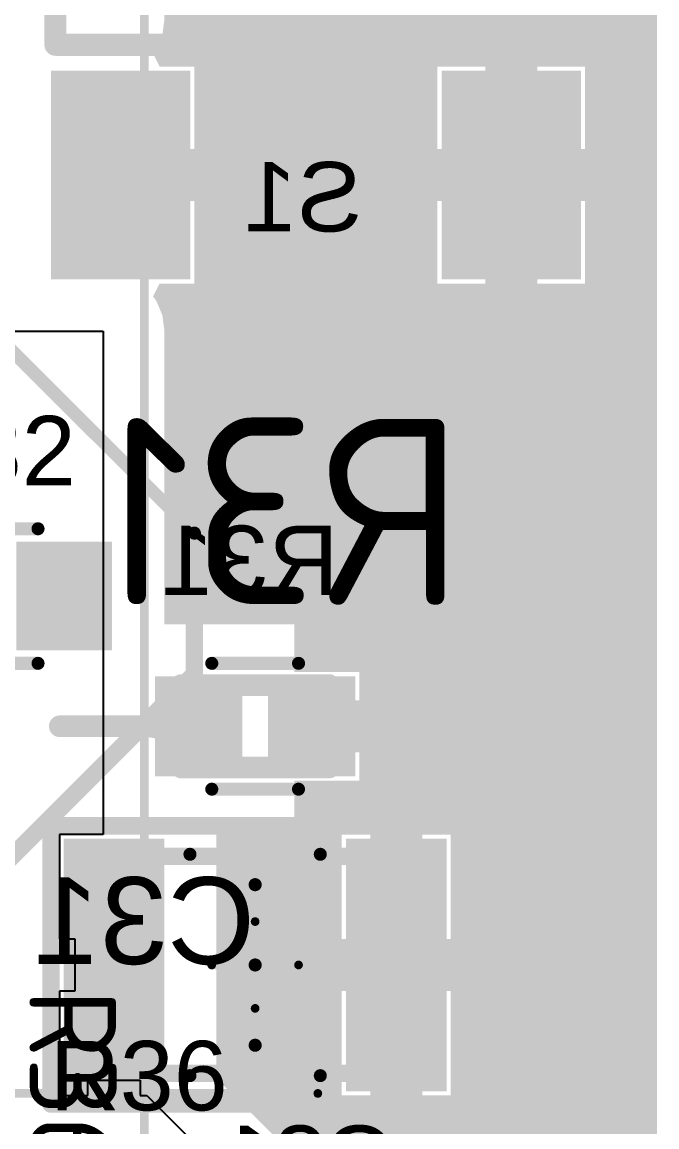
# Model space of a CAD drawing. Header units: inches. Extents: x -0.1 to 94.8, y -0.8 to 67.1.
# Drawn here: x 72.82 to 80.13, y 33.88 to 46.61 of the extents above; entities that cross this region are included whole.
import ezdxf

# ---------------------------------------------------------------- set-up
doc = ezdxf.new("R2010")
doc.units = ezdxf.units.IN
for name, color, linetype in [('Assembly Notes', 56, 'Continuous'), ('Board Layer Stack Bottom Overlay', 54, 'Continuous'), ('Board Layer Stack Bottom Solder', 6, 'Continuous'), ('Bottom Layer', 5, 'Continuous'), ('Bottom Paste', 16, 'Continuous'), ('Layer 1', 76, 'Continuous'), ('Layer 2', 16, 'Continuous'), ('Mechanical 13', 56, 'Continuous'), ('Mechanical 15', 56, 'Continuous'), ('Mechanical 16', 56, 'Continuous'), ('Mechanical 20', 56, 'Continuous'), ('Mechanical 4', 56, 'Continuous'), ('Top Assembly', 76, 'Continuous'), ('Top Layer', 1, 'Continuous'), ('Top Overlay', 2, 'Continuous'), ('Top Paste', 8, 'Continuous'), ('Top Solder', 216, 'Continuous'), ('Via Holes', 16, 'Continuous')]:
    doc.layers.add(name, color=color, linetype=linetype)
doc.styles.add('Arial', font='', dxfattribs={"height": 0.2})
doc.styles.add('GOST type B', font='', dxfattribs={"height": 0.2})
doc.styles.get('Arial').set_extended_font_data('Arial')
doc.styles.get('GOST type B').set_extended_font_data('GOST type B')

# ---------------------------------------------------------------- blocks, each defined once
blk = doc.blocks.new('B______SMD_6_6_B_6')
at = {"layer": 'Board Layer Stack Bottom Solder'}
for points in [[(-3.298, 1.448), (-5.702, 1.448), (-5.702, 3.052), (-3.298, 3.052)], [(5.702, 1.448), (3.298, 1.448), (3.298, 3.052), (5.702, 3.052)], [(-3.298, -3.052), (-5.702, -3.052), (-5.702, -1.448), (-3.298, -1.448)], [(5.702, -3.052), (3.298, -3.052), (3.298, -1.448), (5.702, -1.448)]]:
    blk.add_hatch(color=6, dxfattribs=at).paths.add_polyline_path(points)
at = {"layer": 'Bottom Layer'}
for points in [[(-3.4, 1.55), (-5.6, 1.55), (-5.6, 2.95), (-3.4, 2.95)], [(5.6, 1.55), (3.4, 1.55), (3.4, 2.95), (5.6, 2.95)], [(-3.4, -2.95), (-5.6, -2.95), (-5.6, -1.55), (-3.4, -1.55)], [(5.6, -2.95), (3.4, -2.95), (3.4, -1.55), (5.6, -1.55)]]:
    blk.add_hatch(color=5, dxfattribs=at).paths.add_polyline_path(points)
at = {"layer": 'Bottom Paste'}
for points in [[(-3.4, 1.55), (-5.6, 1.55), (-5.6, 2.95), (-3.4, 2.95)], [(5.6, 1.55), (3.4, 1.55), (3.4, 2.95), (5.6, 2.95)], [(-3.4, -2.95), (-5.6, -2.95), (-5.6, -1.55), (-3.4, -1.55)], [(5.6, -2.95), (3.4, -2.95), (3.4, -1.55), (5.6, -1.55)]]:
    blk.add_hatch(color=16, dxfattribs=at).paths.add_polyline_path(points)
at = {"layer": 'Board Layer Stack Bottom Overlay'}
for points in [[(-3, -3, 0.254, 0.254, 0), (-3, 3, 0.254, 0.254, 0)], [(3, 3, 0.254, 0.254, 0), (-3, 3, 0.254, 0.254, 0)], [(3, -3, 0.254, 0.254, 0), (3, 3, 0.254, 0.254, 0)], [(3, -3, 0.254, 0.254, 0), (-3, -3, 0.254, 0.254, 0)]]:
    blk.add_lwpolyline(points, format="xyseb", dxfattribs=at)
for points in [[(-3.063, 3, 0.127, 0.127, 1), (-2.936, 3, 0.127, 0.127, 1)], [(-3.063, 3, 0.127, 0.127, 1), (-2.936, 3, 0.127, 0.127, 1)], [(2.936, 3, 0.127, 0.127, 1), (3.063, 3, 0.127, 0.127, 1)], [(2.936, 3, 0.127, 0.127, 1), (3.063, 3, 0.127, 0.127, 1)], [(-3.063, -3, 0.127, 0.127, 1), (-2.936, -3, 0.127, 0.127, 1)], [(-3.063, -3, 0.127, 0.127, 1), (-2.936, -3, 0.127, 0.127, 1)], [(2.936, -3, 0.127, 0.127, 1), (3.063, -3, 0.127, 0.127, 1)], [(2.936, -3, 0.127, 0.127, 1), (3.063, -3, 0.127, 0.127, 1)]]:
    blk.add_lwpolyline(points, format="xyseb", close=True, dxfattribs=at)
blk = doc.blocks.new('JK00136NL_B_55')
at = {"layer": 'Mechanical 20'}
for points in [[(17.51, 10.242, 0.1, 0.1, 0), (17.51, -10.242, 0.1, 0.1, 0)], [(-17.51, -10.242, 0.1, 0.1, 0), (17.51, -10.242, 0.1, 0.1, 0)]]:
    blk.add_lwpolyline(points, format="xyseb", dxfattribs=at)
blk.add_lwpolyline([(17.485, -10.242, 0.05, 0.05, 1), (17.535, -10.242, 0.05, 0.05, 1)], format="xyseb", close=True, dxfattribs=at)
blk.add_lwpolyline([(17.485, -10.242, 0.05, 0.05, 1), (17.535, -10.242, 0.05, 0.05, 1)], format="xyseb", close=True, dxfattribs=at)
blk = doc.blocks.new('JK00136NL_B_56')
at = {"layer": 'Mechanical 20'}
blk.add_lwpolyline([(17.51, 10.242, 0.1, 0.1, 0), (-17.51, 10.242, 0.1, 0.1, 0)], format="xyseb", dxfattribs=at)
blk = doc.blocks.new('0402R_67')
at = {"layer": 'Top Layer'}
for points in [[(-0.914, -0.305), (-0.914, 0.305), (-0.279, 0.305), (-0.279, -0.305)], [(0.279, -0.305), (0.279, 0.305), (0.914, 0.305), (0.914, -0.305)]]:
    blk.add_hatch(color=1, dxfattribs=at).paths.add_polyline_path(points)
at = {"layer": 'Top Paste'}
for points in [[(-0.914, -0.305), (-0.914, 0.305), (-0.279, 0.305), (-0.279, -0.305)], [(0.279, -0.305), (0.279, 0.305), (0.914, 0.305), (0.914, -0.305)]]:
    blk.add_hatch(color=8, dxfattribs=at).paths.add_polyline_path(points)
at = {"layer": 'Top Solder'}
for points in [[(-1.016, -0.407), (-1.016, 0.407), (-0.178, 0.407), (-0.178, -0.407)], [(0.178, -0.407), (0.178, 0.407), (1.016, 0.407), (1.016, -0.407)]]:
    blk.add_hatch(color=216, dxfattribs=at).paths.add_polyline_path(points)
at = {"layer": 'Assembly Notes'}
for points in [[(-1, -0.4, 0.15, 0.15, 0), (-1, 0.4, 0.15, 0.15, 0)], [(1, 0.4, 0.15, 0.15, 0), (-1, 0.4, 0.15, 0.15, 0)], [(1, -0.4, 0.15, 0.15, 0), (1, 0.4, 0.15, 0.15, 0)], [(1, -0.4, 0.15, 0.15, 0), (-1, -0.4, 0.15, 0.15, 0)]]:
    blk.add_lwpolyline(points, format="xyseb", dxfattribs=at)
for points in [[(-1.038, 0.4, 0.075, 0.075, 1), (-0.962, 0.4, 0.075, 0.075, 1)], [(-1.038, 0.4, 0.075, 0.075, 1), (-0.962, 0.4, 0.075, 0.075, 1)], [(0.962, 0.4, 0.075, 0.075, 1), (1.038, 0.4, 0.075, 0.075, 1)], [(0.962, 0.4, 0.075, 0.075, 1), (1.038, 0.4, 0.075, 0.075, 1)], [(-1.038, -0.4, 0.075, 0.075, 1), (-0.962, -0.4, 0.075, 0.075, 1)], [(-1.038, -0.4, 0.075, 0.075, 1), (-0.962, -0.4, 0.075, 0.075, 1)], [(0.962, -0.4, 0.075, 0.075, 1), (1.038, -0.4, 0.075, 0.075, 1)], [(0.962, -0.4, 0.075, 0.075, 1), (1.038, -0.4, 0.075, 0.075, 1)]]:
    blk.add_lwpolyline(points, format="xyseb", close=True, dxfattribs=at)
at = {"layer": 'Top Overlay'}
for points in [[(0.375, 0.55, 0.15, 0.15, 0), (-0.375, 0.55, 0.15, 0.15, 0)], [(0.375, -0.55, 0.15, 0.15, 0), (-0.375, -0.55, 0.15, 0.15, 0)]]:
    blk.add_lwpolyline(points, format="xyseb", dxfattribs=at)
for points in [[(-0.413, 0.55, 0.075, 0.075, 1), (-0.337, 0.55, 0.075, 0.075, 1)], [(0.337, 0.55, 0.075, 0.075, 1), (0.413, 0.55, 0.075, 0.075, 1)], [(-0.413, -0.55, 0.075, 0.075, 1), (-0.337, -0.55, 0.075, 0.075, 1)], [(0.337, -0.55, 0.075, 0.075, 1), (0.413, -0.55, 0.075, 0.075, 1)]]:
    blk.add_lwpolyline(points, format="xyseb", close=True, dxfattribs=at)
at = {"layer": 'Assembly Notes', "style": 'GOST type B'}
blk.add_text('R36', height=1, dxfattribs=at).set_placement((-1.075, 0.8))
blk = doc.blocks.new('0603R_B_73')
at = {"layer": 'Board Layer Stack Bottom Solder'}
for points in [[(-0.148, 0.577), (-0.148, -0.577), (-1.152, -0.577), (-1.152, 0.577)], [(1.152, 0.577), (1.152, -0.577), (0.148, -0.577), (0.148, 0.577)]]:
    blk.add_hatch(color=6, dxfattribs=at).paths.add_polyline_path(points)
at = {"layer": 'Bottom Layer'}
for points in [[(-0.25, 0.475), (-0.25, -0.475), (-1.05, -0.475), (-1.05, 0.475)], [(1.05, 0.475), (1.05, -0.475), (0.25, -0.475), (0.25, 0.475)]]:
    blk.add_hatch(color=5, dxfattribs=at).paths.add_polyline_path(points)
at = {"layer": 'Bottom Paste'}
for points in [[(-0.25, 0.475), (-0.25, -0.475), (-1.05, -0.475), (-1.05, 0.475)], [(1.05, 0.475), (1.05, -0.475), (0.25, -0.475), (0.25, 0.475)]]:
    blk.add_hatch(color=16, dxfattribs=at).paths.add_polyline_path(points)
at = {"layer": 'Assembly Notes'}
for points in [[(-0.85, 0.475, 0.25, 0.25, 0), (-0.85, -0.475, 0.25, 0.25, 0)], [(0.85, 0.475, 0.25, 0.25, 0), (-0.85, 0.475, 0.25, 0.25, 0)], [(0.85, 0.475, 0.25, 0.25, 0), (0.85, -0.475, 0.25, 0.25, 0)], [(0.85, -0.475, 0.25, 0.25, 0), (-0.85, -0.475, 0.25, 0.25, 0)]]:
    blk.add_lwpolyline(points, format="xyseb", dxfattribs=at)
for points in [[(-0.913, 0.475, 0.125, 0.125, 1), (-0.788, 0.475, 0.125, 0.125, 1)], [(-0.913, 0.475, 0.125, 0.125, 1), (-0.788, 0.475, 0.125, 0.125, 1)], [(0.787, 0.475, 0.125, 0.125, 1), (0.912, 0.475, 0.125, 0.125, 1)], [(0.787, 0.475, 0.125, 0.125, 1), (0.912, 0.475, 0.125, 0.125, 1)], [(-0.913, -0.475, 0.125, 0.125, 1), (-0.788, -0.475, 0.125, 0.125, 1)], [(-0.913, -0.475, 0.125, 0.125, 1), (-0.788, -0.475, 0.125, 0.125, 1)], [(0.787, -0.475, 0.125, 0.125, 1), (0.912, -0.475, 0.125, 0.125, 1)], [(0.787, -0.475, 0.125, 0.125, 1), (0.912, -0.475, 0.125, 0.125, 1)]]:
    blk.add_lwpolyline(points, format="xyseb", close=True, dxfattribs=at)
at = {"layer": 'Board Layer Stack Bottom Overlay'}
for points in [[(0.5, 0.725, 0.15, 0.15, 0), (-0.5, 0.725, 0.15, 0.15, 0)], [(0.5, -0.725, 0.15, 0.15, 0), (-0.5, -0.725, 0.15, 0.15, 0)]]:
    blk.add_lwpolyline(points, format="xyseb", dxfattribs=at)
for points in [[(-0.537, 0.725, 0.075, 0.075, 1), (-0.462, 0.725, 0.075, 0.075, 1)], [(0.462, 0.725, 0.075, 0.075, 1), (0.537, 0.725, 0.075, 0.075, 1)], [(-0.537, -0.725, 0.075, 0.075, 1), (-0.462, -0.725, 0.075, 0.075, 1)], [(0.462, -0.725, 0.075, 0.075, 1), (0.537, -0.725, 0.075, 0.075, 1)]]:
    blk.add_lwpolyline(points, format="xyseb", close=True, dxfattribs=at)
at = {"layer": 'Assembly Notes', "style": 'GOST type B', "text_generation_flag": 2}
blk.add_text('R31', height=2.15, rotation=180, dxfattribs=at).set_placement((-2.4, -1.4))
blk = doc.blocks.new('0603C_108')
at = {"layer": 'Top Layer'}
for points in [[(-1.25, -0.525), (-1.25, 0.525), (-0.35, 0.525), (-0.35, -0.525)], [(0.35, -0.525), (0.35, 0.525), (1.25, 0.525), (1.25, -0.525)]]:
    blk.add_hatch(color=1, dxfattribs=at).paths.add_polyline_path(points)
at = {"layer": 'Top Paste'}
for points in [[(-1.25, -0.525), (-1.25, 0.525), (-0.35, 0.525), (-0.35, -0.525)], [(0.35, -0.525), (0.35, 0.525), (1.25, 0.525), (1.25, -0.525)]]:
    blk.add_hatch(color=8, dxfattribs=at).paths.add_polyline_path(points)
at = {"layer": 'Top Solder'}
for points in [[(-1.352, -0.627), (-1.352, 0.627), (-0.248, 0.627), (-0.248, -0.627)], [(0.248, -0.627), (0.248, 0.627), (1.352, 0.627), (1.352, -0.627)]]:
    blk.add_hatch(color=216, dxfattribs=at).paths.add_polyline_path(points)
at = {"layer": 'Top Overlay'}
for points in [[(-0.5, 0.775, 0.15, 0.15, 0), (0.5, 0.775, 0.15, 0.15, 0)], [(0, -0.45, 0.15, 0.15, 0), (0, 0.45, 0.15, 0.15, 0)], [(-0.5, -0.775, 0.15, 0.15, 0), (0.5, -0.775, 0.15, 0.15, 0)]]:
    blk.add_lwpolyline(points, format="xyseb", dxfattribs=at)
for points in [[(-0.537, 0.775, 0.075, 0.075, 1), (-0.462, 0.775, 0.075, 0.075, 1)], [(0.462, 0.775, 0.075, 0.075, 1), (0.537, 0.775, 0.075, 0.075, 1)], [(-0.038, 0.45, 0.075, 0.075, 1), (0.038, 0.45, 0.075, 0.075, 1)], [(-0.038, -0.45, 0.075, 0.075, 1), (0.038, -0.45, 0.075, 0.075, 1)], [(-0.537, -0.775, 0.075, 0.075, 1), (-0.462, -0.775, 0.075, 0.075, 1)], [(0.462, -0.775, 0.075, 0.075, 1), (0.537, -0.775, 0.075, 0.075, 1)]]:
    blk.add_lwpolyline(points, format="xyseb", close=True, dxfattribs=at)
blk = doc.blocks.new('1210C_B_109')
at = {"layer": 'Board Layer Stack Bottom Solder'}
for points in [[(-2.204, 1.455), (-1.046, 1.455), (-1.046, -1.455), (-2.204, -1.455)], [(1.046, 1.455), (2.204, 1.455), (2.204, -1.455), (1.046, -1.455)]]:
    blk.add_hatch(color=6, dxfattribs=at).paths.add_polyline_path(points)
at = {"layer": 'Bottom Layer'}
for points in [[(-2.102, 1.353), (-1.148, 1.353), (-1.148, -1.353), (-2.102, -1.353)], [(1.148, 1.353), (2.102, 1.353), (2.102, -1.353), (1.148, -1.353)]]:
    blk.add_hatch(color=5, dxfattribs=at).paths.add_polyline_path(points)
at = {"layer": 'Bottom Paste'}
for points in [[(-2.102, 1.353), (-1.148, 1.353), (-1.148, -1.353), (-2.102, -1.353)], [(1.148, 1.353), (2.102, 1.353), (2.102, -1.353), (1.148, -1.353)]]:
    blk.add_hatch(color=16, dxfattribs=at).paths.add_polyline_path(points)
at = {"layer": 'Board Layer Stack Bottom Overlay'}
for points in [[(0.75, 1.275, 0.15, 0.15, 0), (-0.75, 1.275, 0.15, 0.15, 0)], [(0, 0.925, 0.15, 0.15, 0), (0, 0, 0.15, 0.15, 0)], [(0, 0, 0.15, 0.15, 0), (0, -0.925, 0.15, 0.15, 0)], [(0.75, -1.275, 0.15, 0.15, 0), (-0.75, -1.275, 0.15, 0.15, 0)]]:
    blk.add_lwpolyline(points, format="xyseb", dxfattribs=at)
for points in [[(-0.788, 1.275, 0.075, 0.075, 1), (-0.713, 1.275, 0.075, 0.075, 1)], [(0.713, 1.275, 0.075, 0.075, 1), (0.788, 1.275, 0.075, 0.075, 1)], [(-0.038, 0.925, 0.075, 0.075, 1), (0.038, 0.925, 0.075, 0.075, 1)], [(-0.038, 0, 0.075, 0.075, 1), (0.038, 0, 0.075, 0.075, 1)], [(-0.038, 0, 0.075, 0.075, 1), (0.038, 0, 0.075, 0.075, 1)], [(-0.038, -0.925, 0.075, 0.075, 1), (0.038, -0.925, 0.075, 0.075, 1)], [(-0.788, -1.275, 0.075, 0.075, 1), (-0.713, -1.275, 0.075, 0.075, 1)], [(0.713, -1.275, 0.075, 0.075, 1), (0.788, -1.275, 0.075, 0.075, 1)]]:
    blk.add_lwpolyline(points, format="xyseb", close=True, dxfattribs=at)
at = {"layer": 'Mechanical 13'}
for points in [[(-1.6, 1.25, 0.2, 0.2, 0), (-1.6, -1.25, 0.2, 0.2, 0)], [(1.6, 1.25, 0.2, 0.2, 0), (-1.6, 1.25, 0.2, 0.2, 0)], [(1.6, 1.25, 0.2, 0.2, 0), (1.6, -1.25, 0.2, 0.2, 0)], [(1.6, -1.25, 0.2, 0.2, 0), (-1.6, -1.25, 0.2, 0.2, 0)]]:
    blk.add_lwpolyline(points, format="xyseb", dxfattribs=at)
for points in [[(-1.65, 1.25, 0.1, 0.1, 1), (-1.55, 1.25, 0.1, 0.1, 1)], [(-1.65, 1.25, 0.1, 0.1, 1), (-1.55, 1.25, 0.1, 0.1, 1)], [(1.55, 1.25, 0.1, 0.1, 1), (1.65, 1.25, 0.1, 0.1, 1)], [(1.55, 1.25, 0.1, 0.1, 1), (1.65, 1.25, 0.1, 0.1, 1)], [(-1.65, -1.25, 0.1, 0.1, 1), (-1.55, -1.25, 0.1, 0.1, 1)], [(-1.65, -1.25, 0.1, 0.1, 1), (-1.55, -1.25, 0.1, 0.1, 1)], [(1.55, -1.25, 0.1, 0.1, 1), (1.65, -1.25, 0.1, 0.1, 1)], [(1.55, -1.25, 0.1, 0.1, 1), (1.65, -1.25, 0.1, 0.1, 1)]]:
    blk.add_lwpolyline(points, format="xyseb", close=True, dxfattribs=at)
at = {"layer": 'Mechanical 15'}
for points in [[(-2.352, 1.603, 0.2, 0.2, 0), (-2.352, -1.603, 0.2, 0.2, 0)], [(2.352, 1.603, 0.2, 0.2, 0), (-2.352, 1.603, 0.2, 0.2, 0)], [(2.352, 1.603, 0.2, 0.2, 0), (2.352, -1.603, 0.2, 0.2, 0)], [(2.352, -1.603, 0.2, 0.2, 0), (-2.352, -1.603, 0.2, 0.2, 0)]]:
    blk.add_lwpolyline(points, format="xyseb", dxfattribs=at)
for points in [[(-2.402, 1.603, 0.1, 0.1, 1), (-2.302, 1.603, 0.1, 0.1, 1)], [(-2.402, 1.603, 0.1, 0.1, 1), (-2.302, 1.603, 0.1, 0.1, 1)], [(2.302, 1.603, 0.1, 0.1, 1), (2.402, 1.603, 0.1, 0.1, 1)], [(2.302, 1.603, 0.1, 0.1, 1), (2.402, 1.603, 0.1, 0.1, 1)], [(-2.402, -1.603, 0.1, 0.1, 1), (-2.302, -1.603, 0.1, 0.1, 1)], [(-2.402, -1.603, 0.1, 0.1, 1), (-2.302, -1.603, 0.1, 0.1, 1)], [(2.302, -1.603, 0.1, 0.1, 1), (2.402, -1.603, 0.1, 0.1, 1)], [(2.302, -1.603, 0.1, 0.1, 1), (2.402, -1.603, 0.1, 0.1, 1)]]:
    blk.add_lwpolyline(points, format="xyseb", close=True, dxfattribs=at)
at = {"layer": 'Mechanical 16'}
for points in [[(0, 0.5, 0.1, 0.1, 0), (0, -0.5, 0.1, 0.1, 0)], [(0.5, 0, 0.1, 0.1, 0), (-0.5, 0, 0.1, 0.1, 0)]]:
    blk.add_lwpolyline(points, format="xyseb", dxfattribs=at)
for points in [[(-0.025, 0.5, 0.05, 0.05, 1), (0.025, 0.5, 0.05, 0.05, 1)], [(-0.525, 0, 0.05, 0.05, 1), (-0.475, 0, 0.05, 0.05, 1)], [(0.475, 0, 0.05, 0.05, 1), (0.525, 0, 0.05, 0.05, 1)], [(-0.025, -0.5, 0.05, 0.05, 1), (0.025, -0.5, 0.05, 0.05, 1)]]:
    blk.add_lwpolyline(points, format="xyseb", close=True, dxfattribs=at)
at = {"layer": 'Top Assembly'}
for points in [[(-2.352, 1.603, 0.2, 0.2, 0), (-2.352, -1.603, 0.2, 0.2, 0)], [(2.352, 1.603, 0.2, 0.2, 0), (-2.352, 1.603, 0.2, 0.2, 0)], [(2.352, 1.603, 0.2, 0.2, 0), (2.352, -1.603, 0.2, 0.2, 0)], [(2.352, -1.603, 0.2, 0.2, 0), (-2.352, -1.603, 0.2, 0.2, 0)]]:
    blk.add_lwpolyline(points, format="xyseb", dxfattribs=at)
for points in [[(-2.402, 1.603, 0.1, 0.1, 1), (-2.302, 1.603, 0.1, 0.1, 1)], [(-2.402, 1.603, 0.1, 0.1, 1), (-2.302, 1.603, 0.1, 0.1, 1)], [(2.302, 1.603, 0.1, 0.1, 1), (2.402, 1.603, 0.1, 0.1, 1)], [(2.302, 1.603, 0.1, 0.1, 1), (2.402, 1.603, 0.1, 0.1, 1)], [(-2.402, -1.603, 0.1, 0.1, 1), (-2.302, -1.603, 0.1, 0.1, 1)], [(-2.402, -1.603, 0.1, 0.1, 1), (-2.302, -1.603, 0.1, 0.1, 1)], [(2.302, -1.603, 0.1, 0.1, 1), (2.402, -1.603, 0.1, 0.1, 1)], [(2.302, -1.603, 0.1, 0.1, 1), (2.402, -1.603, 0.1, 0.1, 1)]]:
    blk.add_lwpolyline(points, format="xyseb", close=True, dxfattribs=at)
at = {"layer": 'Top Assembly', "style": 'Arial', "text_generation_flag": 2}
blk.add_text('C31', height=1, rotation=180, dxfattribs=at).set_placement((0, -0.011))

msp = doc.modelspace()

# ---------------------------------------------------------------- hatches: boundary and pattern name
at = {"layer": 'Bottom Layer'}
h = msp.add_hatch(color=5, dxfattribs=at)
h.paths.add_polyline_path([(80, 0), (76.438, 0), (76.361, 0.147), (76.432, 0.317), (76.456, 0.5), (76.456, 11.554), (76.45, 11.6), (76.45, 11.646), (76.438, 11.691), (76.432, 11.737), (76.423, 11.759), (76.452, 11.815), (76.519, 11.88), (76.534, 11.887), (76.584, 11.875), (77, 11.842), (77.416, 11.875), (77.821, 11.972), (78.207, 12.132), (78.562, 12.349), (78.88, 12.62), (79.151, 12.938), (79.368, 13.293), (79.528, 13.679), (79.625, 14.084), (79.658, 14.5), (79.625, 14.916), (79.528, 15.321), (79.368, 15.707), (79.151, 16.062), (78.88, 16.38), (78.562, 16.651), (78.207, 16.868), (77.821, 17.028), (77.416, 17.125), (77, 17.158), (76.584, 17.125), (76.534, 17.113), (76.519, 17.12), (76.452, 17.185), (76.423, 17.241), (76.432, 17.263), (76.438, 17.309), (76.45, 17.354), (76.45, 17.4), (76.456, 17.446), (76.456, 30.75), (76.456, 32.75), (76.432, 32.933), (76.361, 33.103), (76.249, 33.249), (75.052, 34.446), (75.052, 37.325), (75.95, 37.325), (75.95, 37.875), (76.7, 37.875), (76.7, 38.2), (76.523, 38.2), (76.523, 38.8), (76.7, 38.8), (76.7, 39.125), (75.95, 39.125), (75.95, 39.675), (74.456, 39.675), (74.456, 43.05), (74.432, 43.233), (74.361, 43.403), (74.325, 43.45), (74.399, 43.6), (74.8, 43.6), (74.8, 44.55), (74.623, 44.55), (74.623, 45.15), (74.8, 45.15), (74.8, 46.1), (74.399, 46.1), (74.325, 46.25), (74.361, 46.297), (74.432, 46.467), (74.456, 46.65), (74.456, 52.05), (74.432, 52.233), (74.361, 52.403), (74.325, 52.45), (74.399, 52.6), (74.8, 52.6), (74.8, 53.613), (74.801, 53.613), (74.819, 53.621), (75.405, 53.621), (75.421, 53.613), (75.437, 53.612), (75.445, 53.611), (75.455, 53.608), (75.467, 53.604), (75.48, 53.597), (75.495, 53.589), (75.51, 53.579), (75.551, 53.545), (75.573, 53.524), (75.602, 53.512), (75.645, 53.469), (75.81, 53.4), (75.99, 53.4), (76.155, 53.469), (76.198, 53.512), (76.227, 53.524), (76.251, 53.546), (76.27, 53.563), (76.288, 53.577), (76.305, 53.589), (76.32, 53.597), (76.333, 53.604), (76.345, 53.608), (76.355, 53.611), (76.363, 53.612), (76.379, 53.613), (76.395, 53.621), (77.581, 53.621), (77.599, 53.613), (77.6, 53.613), (77.6, 52.6), (79.3, 52.6), (79.3, 55.1), (78.687, 55.1), (78.687, 55.101), (78.679, 55.119), (78.679, 55.15), (78.662, 55.238), (78.612, 55.312), (78.612, 55.312), (78.287, 55.637), (78.213, 55.687), (78.125, 55.704), (77.77, 55.704), (77.649, 55.825), (77.712, 55.975), (77.95, 55.975), (77.95, 57.325), (76.75, 57.325), (76.75, 55.975), (77.113, 55.975), (77.113, 55.974), (77.121, 55.956), (77.121, 55.8), (77.138, 55.712), (77.188, 55.638), (77.513, 55.313), (77.587, 55.263), (77.653, 55.25), (77.638, 55.1), (77.6, 55.1), (77.6, 54.087), (77.599, 54.087), (77.581, 54.079), (76.395, 54.079), (76.379, 54.087), (76.363, 54.088), (76.355, 54.089), (76.345, 54.092), (76.333, 54.096), (76.32, 54.103), (76.305, 54.111), (76.29, 54.121), (76.249, 54.155), (76.227, 54.176), (76.198, 54.188), (76.155, 54.231), (75.99, 54.3), (75.81, 54.3), (75.645, 54.231), (75.602, 54.188), (75.573, 54.176), (75.549, 54.154), (75.53, 54.137), (75.512, 54.123), (75.495, 54.111), (75.48, 54.103), (75.467, 54.096), (75.455, 54.092), (75.445, 54.089), (75.437, 54.088), (75.421, 54.087), (75.405, 54.079), (74.819, 54.079), (74.801, 54.087), (74.8, 54.087), (74.8, 55.1), (74.399, 55.1), (74.325, 55.25), (74.361, 55.297), (74.432, 55.467), (74.456, 55.65), (74.456, 62.325), (74.606, 62.355), (74.632, 62.293), (74.849, 61.938), (75.12, 61.62), (75.438, 61.349), (75.793, 61.132), (76.179, 60.972), (76.584, 60.875), (77, 60.842), (77.416, 60.875), (77.821, 60.972), (78.207, 61.132), (78.562, 61.349), (78.88, 61.62), (79.151, 61.938), (79.368, 62.293), (79.528, 62.679), (79.625, 63.084), (79.658, 63.5), (79.625, 63.916), (79.528, 64.321), (79.368, 64.707), (79.151, 65.062), (78.88, 65.38), (78.562, 65.651), (78.207, 65.868), (77.821, 66.028), (77.416, 66.125), (77, 66.158), (76.584, 66.125), (76.179, 66.028), (75.793, 65.868), (75.438, 65.651), (75.12, 65.38), (74.849, 65.062), (74.632, 64.707), (74.606, 64.645), (74.456, 64.675), (74.456, 65.5), (74.432, 65.683), (74.361, 65.853), (74.249, 65.999), (73.887, 66.361), (73.944, 66.5), (80, 66.5)])
h.paths.add_polyline_path([(76.35, 57.325), (75.825, 57.325), (75.825, 57.159), (75.675, 57.159), (75.675, 57.325), (75.15, 57.325), (75.15, 56.725), (75.316, 56.725), (75.316, 56.575), (75.15, 56.575), (75.15, 55.975), (75.675, 55.975), (75.675, 56.141), (75.825, 56.141), (75.825, 55.975), (76.35, 55.975), (76.35, 56.575), (76.184, 56.575), (76.184, 56.725), (76.35, 56.725)], flags=0)
h.paths.add_polyline_path([(79.3, 46.1), (78.75, 46.1), (78.75, 45.923), (78.15, 45.923), (78.15, 46.1), (77.6, 46.1), (77.6, 45.15), (77.777, 45.15), (77.777, 44.55), (77.6, 44.55), (77.6, 43.6), (78.15, 43.6), (78.15, 43.777), (78.75, 43.777), (78.75, 43.6), (79.3, 43.6), (79.3, 44.55), (79.123, 44.55), (79.123, 45.15), (79.3, 45.15)], flags=0)
h.paths.add_polyline_path([(77.752, 37.253), (77.425, 37.253), (77.425, 37.076), (76.825, 37.076), (76.825, 37.253), (76.498, 37.253), (76.498, 36.05), (76.675, 36.05), (76.675, 35.45), (76.498, 35.45), (76.498, 34.247), (76.825, 34.247), (76.825, 34.424), (77.425, 34.424), (77.425, 34.247), (77.752, 34.247), (77.752, 35.45), (77.575, 35.45), (77.575, 36.05), (77.752, 36.05)], flags=0)
h = msp.add_hatch(color=5, dxfattribs=at)
edge = h.paths.add_edge_path()
edge.add_arc((75.4, 46.2), 0.3, 0, 360)
h = msp.add_hatch(color=5, dxfattribs=at)
edge = h.paths.add_edge_path()
edge.add_arc((77, 46.2), 0.3, 0, 360)
h = msp.add_hatch(color=5, dxfattribs=at)
edge = h.paths.add_edge_path()
edge.add_arc((76.2, 44.6), 0.3, 0, 360)
h = msp.add_hatch(color=5, dxfattribs=at)
edge = h.paths.add_edge_path()
edge.add_arc((75.4, 43), 0.3, 0, 360)
h = msp.add_hatch(color=5, dxfattribs=at)
edge = h.paths.add_edge_path()
edge.add_arc((77, 43), 0.3, 0, 360)
h = msp.add_hatch(color=5, dxfattribs=at)
edge = h.paths.add_edge_path()
edge.add_arc((78.6, 43), 0.3, 0, 360)
h = msp.add_hatch(color=5, dxfattribs=at)
edge = h.paths.add_edge_path()
edge.add_arc((76.2, 41.4), 0.3, 0, 360)
h = msp.add_hatch(color=5, dxfattribs=at)
edge = h.paths.add_edge_path()
edge.add_arc((77.8, 41.4), 0.3, 0, 360)
h = msp.add_hatch(color=5, dxfattribs=at)
edge = h.paths.add_edge_path()
edge.add_arc((79.4, 41.4), 0.3, 0, 360)
h = msp.add_hatch(color=5, dxfattribs=at)
edge = h.paths.add_edge_path()
edge.add_arc((77, 39.8), 0.3, 0, 360)
h = msp.add_hatch(color=5, dxfattribs=at)
edge = h.paths.add_edge_path()
edge.add_arc((78.6, 39.8), 0.3, 0, 360)
msp.add_hatch(color=5, dxfattribs=at).paths.add_polyline_path([(74.203, 38.625), (74.251, 38.626), (74.293, 38.63), (74.331, 38.636), (74.364, 38.645), (74.391, 38.656), (74.414, 38.67), (74.432, 38.686), (74.445, 38.705), (74.453, 38.726), (74.456, 38.75), (74.456, 38.25), (74.453, 38.274), (74.445, 38.295), (74.432, 38.314), (74.414, 38.33), (74.391, 38.344), (74.364, 38.355), (74.331, 38.364), (74.293, 38.37), (74.251, 38.374), (74.203, 38.375)])
h = msp.add_hatch(color=5, dxfattribs=at)
edge = h.paths.add_edge_path()
edge.add_arc((77.8, 38.2), 0.3, 0, 360)
h = msp.add_hatch(color=5, dxfattribs=at)
edge = h.paths.add_edge_path()
edge.add_arc((79.4, 38.2), 0.3, 0, 360)
h = msp.add_hatch(color=5, dxfattribs=at)
edge = h.paths.add_edge_path()
edge.add_arc((75.4, 36.6), 0.3, 0, 360)
h = msp.add_hatch(color=5, dxfattribs=at)
edge = h.paths.add_edge_path()
edge.add_arc((78.6, 36.6), 0.3, 0, 360)
h = msp.add_hatch(color=5, dxfattribs=at)
edge = h.paths.add_edge_path()
edge.add_arc((79.4, 35), 0.3, 0, 360)
at = {"layer": 'Layer 1'}
h = msp.add_hatch(color=76, dxfattribs=at)
edge = h.paths.add_edge_path()
edge.add_arc((75.4, 46.2), 0.3, 0, 360)
h = msp.add_hatch(color=76, dxfattribs=at)
edge = h.paths.add_edge_path()
edge.add_arc((77, 46.2), 0.3, 0, 360)
h = msp.add_hatch(color=76, dxfattribs=at)
edge = h.paths.add_edge_path()
edge.add_arc((76.2, 44.6), 0.3, 0, 360)
h = msp.add_hatch(color=76, dxfattribs=at)
edge = h.paths.add_edge_path()
edge.add_arc((75.4, 43), 0.3, 0, 360)
h = msp.add_hatch(color=76, dxfattribs=at)
edge = h.paths.add_edge_path()
edge.add_arc((77, 43), 0.3, 0, 360)
h = msp.add_hatch(color=76, dxfattribs=at)
edge = h.paths.add_edge_path()
edge.add_arc((78.6, 43), 0.3, 0, 360)
h = msp.add_hatch(color=76, dxfattribs=at)
edge = h.paths.add_edge_path()
edge.add_arc((76.2, 41.4), 0.3, 0, 360)
h = msp.add_hatch(color=76, dxfattribs=at)
edge = h.paths.add_edge_path()
edge.add_arc((77.8, 41.4), 0.3, 0, 360)
h = msp.add_hatch(color=76, dxfattribs=at)
edge = h.paths.add_edge_path()
edge.add_arc((79.4, 41.4), 0.3, 0, 360)
h = msp.add_hatch(color=76, dxfattribs=at)
edge = h.paths.add_edge_path()
edge.add_arc((77, 39.8), 0.3, 0, 360)
h = msp.add_hatch(color=76, dxfattribs=at)
edge = h.paths.add_edge_path()
edge.add_arc((78.6, 39.8), 0.3, 0, 360)
h = msp.add_hatch(color=76, dxfattribs=at)
edge = h.paths.add_edge_path()
edge.add_arc((77.8, 38.2), 0.3, 0, 360)
h = msp.add_hatch(color=76, dxfattribs=at)
edge = h.paths.add_edge_path()
edge.add_arc((79.4, 38.2), 0.3, 0, 360)
h = msp.add_hatch(color=76, dxfattribs=at)
edge = h.paths.add_edge_path()
edge.add_arc((75.4, 36.6), 0.3, 0, 360)
h = msp.add_hatch(color=76, dxfattribs=at)
edge = h.paths.add_edge_path()
edge.add_arc((78.6, 36.6), 0.3, 0, 360)
h = msp.add_hatch(color=76, dxfattribs=at)
edge = h.paths.add_edge_path()
edge.add_arc((79.4, 35), 0.3, 0, 360)
at = {"layer": 'Layer 2'}
h = msp.add_hatch(color=16, dxfattribs=at)
edge = h.paths.add_edge_path()
edge.add_arc((75.4, 46.2), 0.3, 0, 360)
h = msp.add_hatch(color=16, dxfattribs=at)
edge = h.paths.add_edge_path()
edge.add_arc((77, 46.2), 0.3, 0, 360)
h = msp.add_hatch(color=16, dxfattribs=at)
edge = h.paths.add_edge_path()
edge.add_arc((76.2, 44.6), 0.3, 0, 360)
h = msp.add_hatch(color=16, dxfattribs=at)
edge = h.paths.add_edge_path()
edge.add_arc((75.4, 43), 0.3, 0, 360)
h = msp.add_hatch(color=16, dxfattribs=at)
edge = h.paths.add_edge_path()
edge.add_arc((77, 43), 0.3, 0, 360)
h = msp.add_hatch(color=16, dxfattribs=at)
edge = h.paths.add_edge_path()
edge.add_arc((78.6, 43), 0.3, 0, 360)
h = msp.add_hatch(color=16, dxfattribs=at)
edge = h.paths.add_edge_path()
edge.add_arc((76.2, 41.4), 0.3, 0, 360)
h = msp.add_hatch(color=16, dxfattribs=at)
edge = h.paths.add_edge_path()
edge.add_arc((77.8, 41.4), 0.3, 0, 360)
h = msp.add_hatch(color=16, dxfattribs=at)
edge = h.paths.add_edge_path()
edge.add_arc((79.4, 41.4), 0.3, 0, 360)
h = msp.add_hatch(color=16, dxfattribs=at)
edge = h.paths.add_edge_path()
edge.add_arc((77, 39.8), 0.3, 0, 360)
h = msp.add_hatch(color=16, dxfattribs=at)
edge = h.paths.add_edge_path()
edge.add_arc((78.6, 39.8), 0.3, 0, 360)
h = msp.add_hatch(color=16, dxfattribs=at)
edge = h.paths.add_edge_path()
edge.add_arc((77.8, 38.2), 0.3, 0, 360)
h = msp.add_hatch(color=16, dxfattribs=at)
edge = h.paths.add_edge_path()
edge.add_arc((79.4, 38.2), 0.3, 0, 360)
h = msp.add_hatch(color=16, dxfattribs=at)
edge = h.paths.add_edge_path()
edge.add_arc((75.4, 36.6), 0.3, 0, 360)
h = msp.add_hatch(color=16, dxfattribs=at)
edge = h.paths.add_edge_path()
edge.add_arc((78.6, 36.6), 0.3, 0, 360)
h = msp.add_hatch(color=16, dxfattribs=at)
edge = h.paths.add_edge_path()
edge.add_arc((79.4, 35), 0.3, 0, 360)
at = {"layer": 'Top Layer'}
h = msp.add_hatch(color=1, dxfattribs=at)
edge = h.paths.add_edge_path()
edge.add_arc((75.4, 46.2), 0.3, 0, 360)
h = msp.add_hatch(color=1, dxfattribs=at)
edge = h.paths.add_edge_path()
edge.add_arc((77, 46.2), 0.3, 0, 360)
h = msp.add_hatch(color=1, dxfattribs=at)
edge = h.paths.add_edge_path()
edge.add_arc((76.2, 44.6), 0.3, 0, 360)
h = msp.add_hatch(color=1, dxfattribs=at)
edge = h.paths.add_edge_path()
edge.add_arc((75.4, 43), 0.3, 0, 360)
h = msp.add_hatch(color=1, dxfattribs=at)
edge = h.paths.add_edge_path()
edge.add_arc((77, 43), 0.3, 0, 360)
h = msp.add_hatch(color=1, dxfattribs=at)
edge = h.paths.add_edge_path()
edge.add_arc((78.6, 43), 0.3, 0, 360)
h = msp.add_hatch(color=1, dxfattribs=at)
edge = h.paths.add_edge_path()
edge.add_arc((76.2, 41.4), 0.3, 0, 360)
h = msp.add_hatch(color=1, dxfattribs=at)
edge = h.paths.add_edge_path()
edge.add_arc((77.8, 41.4), 0.3, 0, 360)
h = msp.add_hatch(color=1, dxfattribs=at)
edge = h.paths.add_edge_path()
edge.add_arc((79.4, 41.4), 0.3, 0, 360)
h = msp.add_hatch(color=1, dxfattribs=at)
edge = h.paths.add_edge_path()
edge.add_arc((77, 39.8), 0.3, 0, 360)
h = msp.add_hatch(color=1, dxfattribs=at)
edge = h.paths.add_edge_path()
edge.add_arc((78.6, 39.8), 0.3, 0, 360)
h = msp.add_hatch(color=1, dxfattribs=at)
edge = h.paths.add_edge_path()
edge.add_arc((77.8, 38.2), 0.3, 0, 360)
h = msp.add_hatch(color=1, dxfattribs=at)
edge = h.paths.add_edge_path()
edge.add_arc((79.4, 38.2), 0.3, 0, 360)
h = msp.add_hatch(color=1, dxfattribs=at)
edge = h.paths.add_edge_path()
edge.add_arc((75.4, 36.6), 0.3, 0, 360)
h = msp.add_hatch(color=1, dxfattribs=at)
edge = h.paths.add_edge_path()
edge.add_arc((78.6, 36.6), 0.3, 0, 360)
h = msp.add_hatch(color=1, dxfattribs=at)
edge = h.paths.add_edge_path()
edge.add_arc((79.4, 35), 0.3, 0, 360)
at = {"layer": 'Via Holes'}
h = msp.add_hatch(color=7, dxfattribs=at)
edge = h.paths.add_edge_path()
edge.add_arc((75.4, 46.2), 0.15, 0, 360)
h = msp.add_hatch(color=7, dxfattribs=at)
edge = h.paths.add_edge_path()
edge.add_arc((77, 46.2), 0.15, 0, 360)
h = msp.add_hatch(color=7, dxfattribs=at)
edge = h.paths.add_edge_path()
edge.add_arc((76.2, 44.6), 0.15, 0, 360)
h = msp.add_hatch(color=7, dxfattribs=at)
edge = h.paths.add_edge_path()
edge.add_arc((75.4, 43), 0.15, 0, 360)
h = msp.add_hatch(color=7, dxfattribs=at)
edge = h.paths.add_edge_path()
edge.add_arc((77, 43), 0.15, 0, 360)
h = msp.add_hatch(color=7, dxfattribs=at)
edge = h.paths.add_edge_path()
edge.add_arc((78.6, 43), 0.15, 0, 360)
h = msp.add_hatch(color=7, dxfattribs=at)
edge = h.paths.add_edge_path()
edge.add_arc((76.2, 41.4), 0.15, 0, 360)
h = msp.add_hatch(color=7, dxfattribs=at)
edge = h.paths.add_edge_path()
edge.add_arc((77.8, 41.4), 0.15, 0, 360)
h = msp.add_hatch(color=7, dxfattribs=at)
edge = h.paths.add_edge_path()
edge.add_arc((79.4, 41.4), 0.15, 0, 360)
h = msp.add_hatch(color=7, dxfattribs=at)
edge = h.paths.add_edge_path()
edge.add_arc((77, 39.8), 0.15, 0, 360)
h = msp.add_hatch(color=7, dxfattribs=at)
edge = h.paths.add_edge_path()
edge.add_arc((78.6, 39.8), 0.15, 0, 360)
h = msp.add_hatch(color=7, dxfattribs=at)
edge = h.paths.add_edge_path()
edge.add_arc((77.8, 38.2), 0.15, 0, 360)
h = msp.add_hatch(color=7, dxfattribs=at)
edge = h.paths.add_edge_path()
edge.add_arc((79.4, 38.2), 0.15, 0, 360)
h = msp.add_hatch(color=7, dxfattribs=at)
edge = h.paths.add_edge_path()
edge.add_arc((75.4, 36.6), 0.15, 0, 360)
h = msp.add_hatch(color=7, dxfattribs=at)
edge = h.paths.add_edge_path()
edge.add_arc((78.6, 36.6), 0.15, 0, 360)
h = msp.add_hatch(color=7, dxfattribs=at)
edge = h.paths.add_edge_path()
edge.add_arc((79.4, 35), 0.15, 0, 360)

# ---------------------------------------------------------------- linework, layer by layer
at = {"layer": 'Bottom Layer'}
for p, q in [((72.55, 43.05), (73.75, 43.05)), ((73.75, 43.05), (73.75, 37.253)), ((73.75, 37.253), (73.248, 37.253)), ((73.248, 37.253), (73.248, 36.05)), ((73.248, 36.05), (73.425, 36.05)), ((73.425, 36.05), (73.425, 35.45)), ((73.425, 35.45), (73.248, 35.45)), ((73.248, 35.45), (73.248, 34.247)), ((73.575, 34.247), (73.575, 34.424)), ((73.575, 34.424), (74.175, 34.424)), ((74.175, 34.424), (74.175, 34.247)), ((73.248, 34.247), (73.575, 34.247)), ((74.175, 34.247), (74.253, 34.247)), ((74.253, 34.247), (75.75, 32.75))]:
    msp.add_line(p, q, dxfattribs=at)
msp.add_lwpolyline([(73.25, 38.5, 0.25, 0.25, 0), (74.85, 38.5, 0.25, 0.25, 0)], format="xyseb", dxfattribs=at)
for points in [[(73.188, 38.5, 0.125, 0.125, 1), (73.313, 38.5, 0.125, 0.125, 1)], [(74.788, 38.5, 0.125, 0.125, 1), (74.912, 38.5, 0.125, 0.125, 1)]]:
    msp.add_lwpolyline(points, format="xyseb", close=True, dxfattribs=at)
at = {"layer": 'Mechanical 4'}
msp.add_lwpolyline([(80, 0, 0.254, 0.254, 0), (80, 66.5, 0.254, 0.254, 0)], format="xyseb", dxfattribs=at)
at = {"layer": 'Top Layer'}
for points in [[(69.026, 46.499, 0.15, 0.15, 0), (74.8, 40.725, 0.15, 0.15, 0)], [(74.8, 39.1, 0.2, 0.2, 0), (74.8, 40.725, 0.2, 0.2, 0)], [(72.101, 36.401, 0.2, 0.2, 0), (74.8, 39.1, 0.2, 0.2, 0)]]:
    msp.add_lwpolyline(points, format="xyseb", dxfattribs=at)
for points in [[(74.75, 40.725, 0.1, 0.1, 1), (74.85, 40.725, 0.1, 0.1, 1)], [(74.762, 40.725, 0.075, 0.075, 1), (74.838, 40.725, 0.075, 0.075, 1)], [(74.75, 39.1, 0.1, 0.1, 1), (74.85, 39.1, 0.1, 0.1, 1)], [(74.75, 39.1, 0.1, 0.1, 1), (74.85, 39.1, 0.1, 0.1, 1)]]:
    msp.add_lwpolyline(points, format="xyseb", close=True, dxfattribs=at)

# ---------------------------------------------------------------- block references
for name, p, rotation in [('JK00136NL_B_56', (63.98, 49.51), 270), ('B______SMD_6_6_B_6', (76.2, 49.35), 270), ('0603R_B_73', (75.5, 38.5), 180), ('1210C_B_109', (75.5, 35.75), 180), ('0402R_67', (72.101, 34.396), 270), ('JK00136NL_B_55', (65.98, 16.76), 90)]:
    msp.add_blockref(name, p, dxfattribs=dict(rotation=rotation))
msp.add_blockref('0603C_108', (72.5, 40))

# ---------------------------------------------------------------- texts
at = {"layer": 'Board Layer Stack Bottom Overlay', "style": 'Arial', "text_generation_flag": 2}
for s, p in [('S1', (76.733, 44.2)), ('R31', (76.46, 40.011)), ('C31', (77.133, 33.1))]:
    msp.add_text(s, height=0.8, dxfattribs=at).set_placement(p)
at = {"layer": 'Top Overlay', "style": 'Arial'}
for s, p in [('C32', (71.384, 41.275)), ('R36', (73.134, 34.075))]:
    msp.add_text(s, height=0.8, dxfattribs=at).set_placement(p)

doc.saveas('drawing.dxf')
